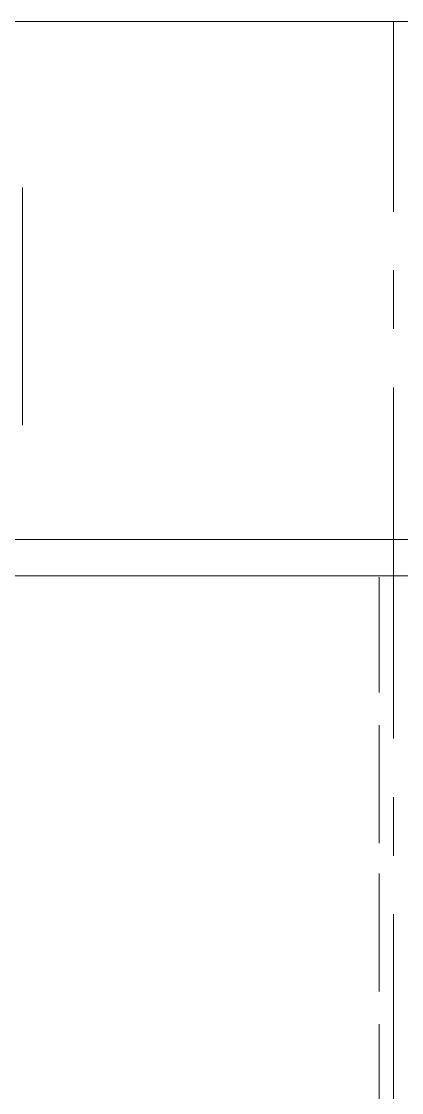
# Model space of a CAD drawing. Header units: millimetres. Extents: x 163705 to 1616509, y 81827 to 302547.
# Drawn here: x 196246 to 196453, y 146667 to 147248 of the extents above; entities that cross this region are included whole.
import ezdxf

# ---------------------------------------------------------------- set-up
doc = ezdxf.new("R2010")
doc.units = ezdxf.units.MM
doc.header["$LTSCALE"] = 10
doc.linetypes.add('CENTER2', pattern=[28.575, 19.05, -3.175, 3.175, -3.175])
doc.layers.add('1-中心线', color=1, linetype='CENTER2', lineweight=0)
doc.layers.add('1-设备轮廓', color=2, linetype='Continuous', lineweight=18)

# ---------------------------------------------------------------- blocks, each defined once
blk = doc.blocks.new('2PG0806-俯视图')
for p, q in [((2722.84, 1179.79), (2722.84, 21.71)), ((2742.63, 21.07), (2742.63, 1179.15)), ((2742.63, 1108.93), (2742.63, 107.89)), ((3023.53, 106.62), (3023.53, 1107.65)), ((2933.52, 801.85), (2804.56, 801.85)), ((2933.52, 801.85), (2804.56, 801.85)), ((2479.6, 608.41), (2417.04, 608.41)), ((2561.32, 608.41), (2497.48, 608.41)), ((2641.76, 608.41), (2577.92, 608.41)), ((2722.2, 608.41), (2659.64, 608.41))]:
    blk.add_line(p, q)
at = {"layer": '1-中心线'}
blk.add_line((348.57, 600.75), (3023.53, 600.75), dxfattribs=at)
blk = doc.blocks.new('A$C1db492d9')
at = {"layer": '1-设备轮廓', "rotation": 90}
blk.add_blockref('2PG0806-俯视图', (5021.07, 564.46), dxfattribs=at)

msp = doc.modelspace()

# ---------------------------------------------------------------- block references
msp.add_blockref('A$C1db492d9', (192027.833, 143659.632))

doc.saveas('drawing.dxf')
